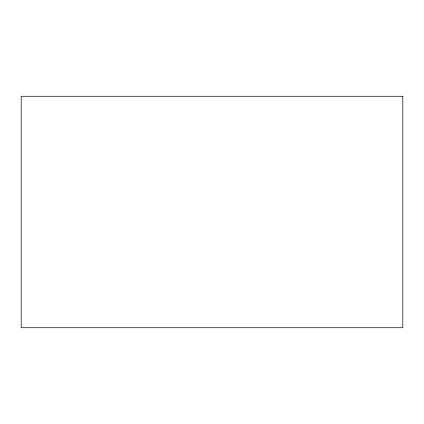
<?xml version="1.0" encoding="UTF-8"?>
<svg xmlns="http://www.w3.org/2000/svg" width="424" height="424" viewBox="0 0 424 424"><rect width="100%" height="100%" fill="white"/><g stroke="black" fill="none" stroke-linecap="round" stroke-linejoin="round"><path stroke-width="0.64" d="M402.8 96.269L21.2 96.269L21.2 327.731L402.8 327.731L402.8 96.269"/></g></svg>
